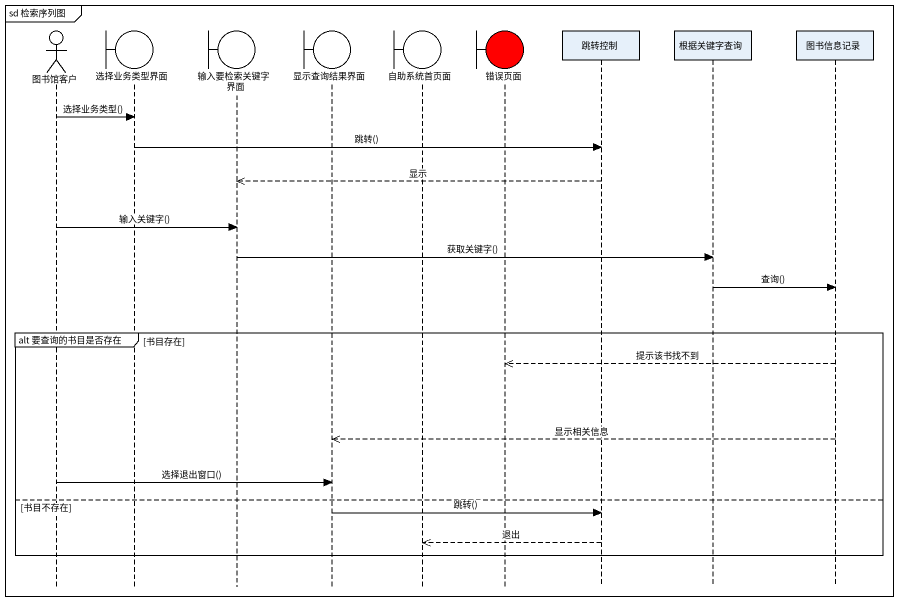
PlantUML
@startuml
mainframe sd 检索序列图
hide footbox
actor 图书馆客户
boundary 选择业务类型界面
boundary 输入要检索关键字界面
boundary 显示查询结果界面
boundary 自助系统首页面
boundary 错误页面 #FF0000
participant 跳转控制
participant 根据关键字查询
participant 图书信息记录

图书馆客户 -> 选择业务类型界面 : 选择业务类型()
选择业务类型界面 -> 跳转控制 : 跳转()
跳转控制 -->> 输入要检索关键字界面 : 显示
图书馆客户 -> 输入要检索关键字界面 : 输入关键字()
输入要检索关键字界面 -> 根据关键字查询 : 获取关键字()
根据关键字查询 -> 图书信息记录 : 查询()
group alt 要查询的书目是否存在 [书目存在]
  图书信息记录 -->> 错误页面 : 提示该书找不到
  图书信息记录 -->> 显示查询结果界面 : 显示相关信息
  图书馆客户 -> 显示查询结果界面 : 选择退出窗口()
else 书目不存在
  显示查询结果界面 -> 跳转控制 : 跳转()
  跳转控制 -->> 自助系统首页面 : 退出
end
@enduml
